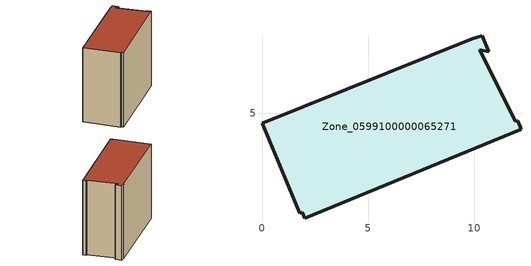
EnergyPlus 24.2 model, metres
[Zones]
Zone_0599100000065271
 floor ground (C_G): 12.19,4.26 2.02,0.05 1.89,0.34 1.77,0.31 0,4.54 9.9,8.52 10.37,8.66 10.68,7.9 10.25,8 11.91,4.62 12.03,4.64 z0.33
 wall outside (C_F): 10.68,7.9 10.37,8.66 9.9,8.52 0,4.54 1.77,0.31 1.89,0.34 2.02,0.05 12.19,4.26 12.03,4.64 11.91,4.62 10.25,8 10.68,7.9 z0.33:10
 roof outside (C_R): 2.02,0.05 12.19,4.26 12.03,4.64 11.91,4.62 10.25,8 10.68,7.9 10.37,8.66 9.9,8.52 0,4.54 1.77,0.31 1.89,0.34 z10
[BUILDING]
Pand.0599100000065271: North Axis=0; Terrain=City; Loads Convergence Tolerance Value=0.04; Temperature Convergence Tolerance Value=0.4; Solar Distribution=FullExterior; Maximum Number of Warmup Days=25; Minimum Number of Warmup Days=1
[Site:Location]
Rotterdam.The.Hague.AP_ZH_NLD Design_Conditions: Latitude=51.96; Longitude=4.45; Time Zone=1; Elevation=-4.5
[SITE:GROUNDTEMPERATURE:BUILDINGSURFACE]
18, 18, 18, 18, 18, 18, 18, 18, 18, 18, 18, 18
[MATERIAL] Thermal Absorptance=0.9; Solar Absorptance=0.7; Visible Absorptance=0.7
Name | Roughness | Thickness | Conductivity | Density | Specific Heat
G.TI.1946 | MediumSmooth | 0.15 | 1 | 540 | 1210
F.TI.1946 | Rough | 0.3 | 0.857143 | 1920 | 840
R.TI.1946 | MediumRough | 0.2 | 0.1 | 1500 | 1000
[CONSTRUCTION]
C_G: G.TI.1946
C_F: F.TI.1946
C_R: R.TI.1946
[ZONE]
Zone_0599100000065271: Type=1; Multiplier=1; Ceiling Height=Autocalculate; Volume=Autocalculate; Floor Area=autocalculate; Part of Total Floor Area=Yes
[ZONEINFILTRATION:DESIGNFLOWRATE]
Infil_Zone_0599100000065271: Zone or ZoneList or Space or SpaceList=Zone_0599100000065271; Schedule=AlwaysOn; Design Flow Rate Calculation Method=Flow/Area; Flow Rate per Floor Area=0.003; Constant Term Coefficient=1; Temperature Term Coefficient=0; Velocity Term Coefficient=0; Velocity Squared Term Coefficient=0
[HVACTEMPLATE:ZONE:IDEALLOADSAIRSYSTEM]
Zone_0599100000065271: Maximum Heating Supply Air Temperature=50; Minimum Cooling Supply Air Temperature=13; Maximum Heating Supply Air Humidity Ratio=0.0156; Minimum Cooling Supply Air Humidity Ratio=0.0077; Heating Limit=NoLimit; Cooling Limit=NoLimit; Dehumidification Control Type=ConstantSensibleHeatRatio; Cooling Sensible Heat Ratio=0.7; Dehumidification Setpoint=60; Humidification Control Type=None; Humidification Setpoint=30; Outdoor Air Method=None; Outdoor Air Flow Rate per Person=0.00944; Outdoor Air Flow Rate per Zone Floor Area=0; Outdoor Air Flow Rate per Zone=0; Demand Controlled Ventilation Type=None; Outdoor Air Economizer Type=NoEconomizer; Heat Recovery Type=None; Sensible Heat Recovery Effectiveness=0.7; Latent Heat Recovery Effectiveness=0.65
[ZONECONTROL:THERMOSTAT]
ThermostatControl_Zone_0599100000065271: Zone or ZoneList=Zone_0599100000065271; Control Type Schedule=DualSetpointControlType; Control 1=Thermostat_Zone_0599100000065271; Temperature Difference Between Cutout And Setpoint=0
[THERMOSTATSETPOINT:DUALSETPOINT]
Thermostat_Zone_0599100000065271: Heating Setpoint Temperature Schedule=HeatingSetpoint_Zone_0599100000065271; Cooling Setpoint Temperature Schedule=CoolingSetpoint_Zone_0599100000065271
[SCHEDULE:COMPACT]
HeatingSetpoint_Zone_0599100000065271: Through: 12/31, For: AllDays, Until: 24:00, 21
CoolingSetpoint_Zone_0599100000065271: Through: 12/31, For: AllDays, Until: 24:00, 24
DualSetpointControlType: Through: 12/31, For: AllDays, Until: 24:00, 4
AlwaysOn: Through: 12/31, For: AllDays, Until: 24:00, 1
